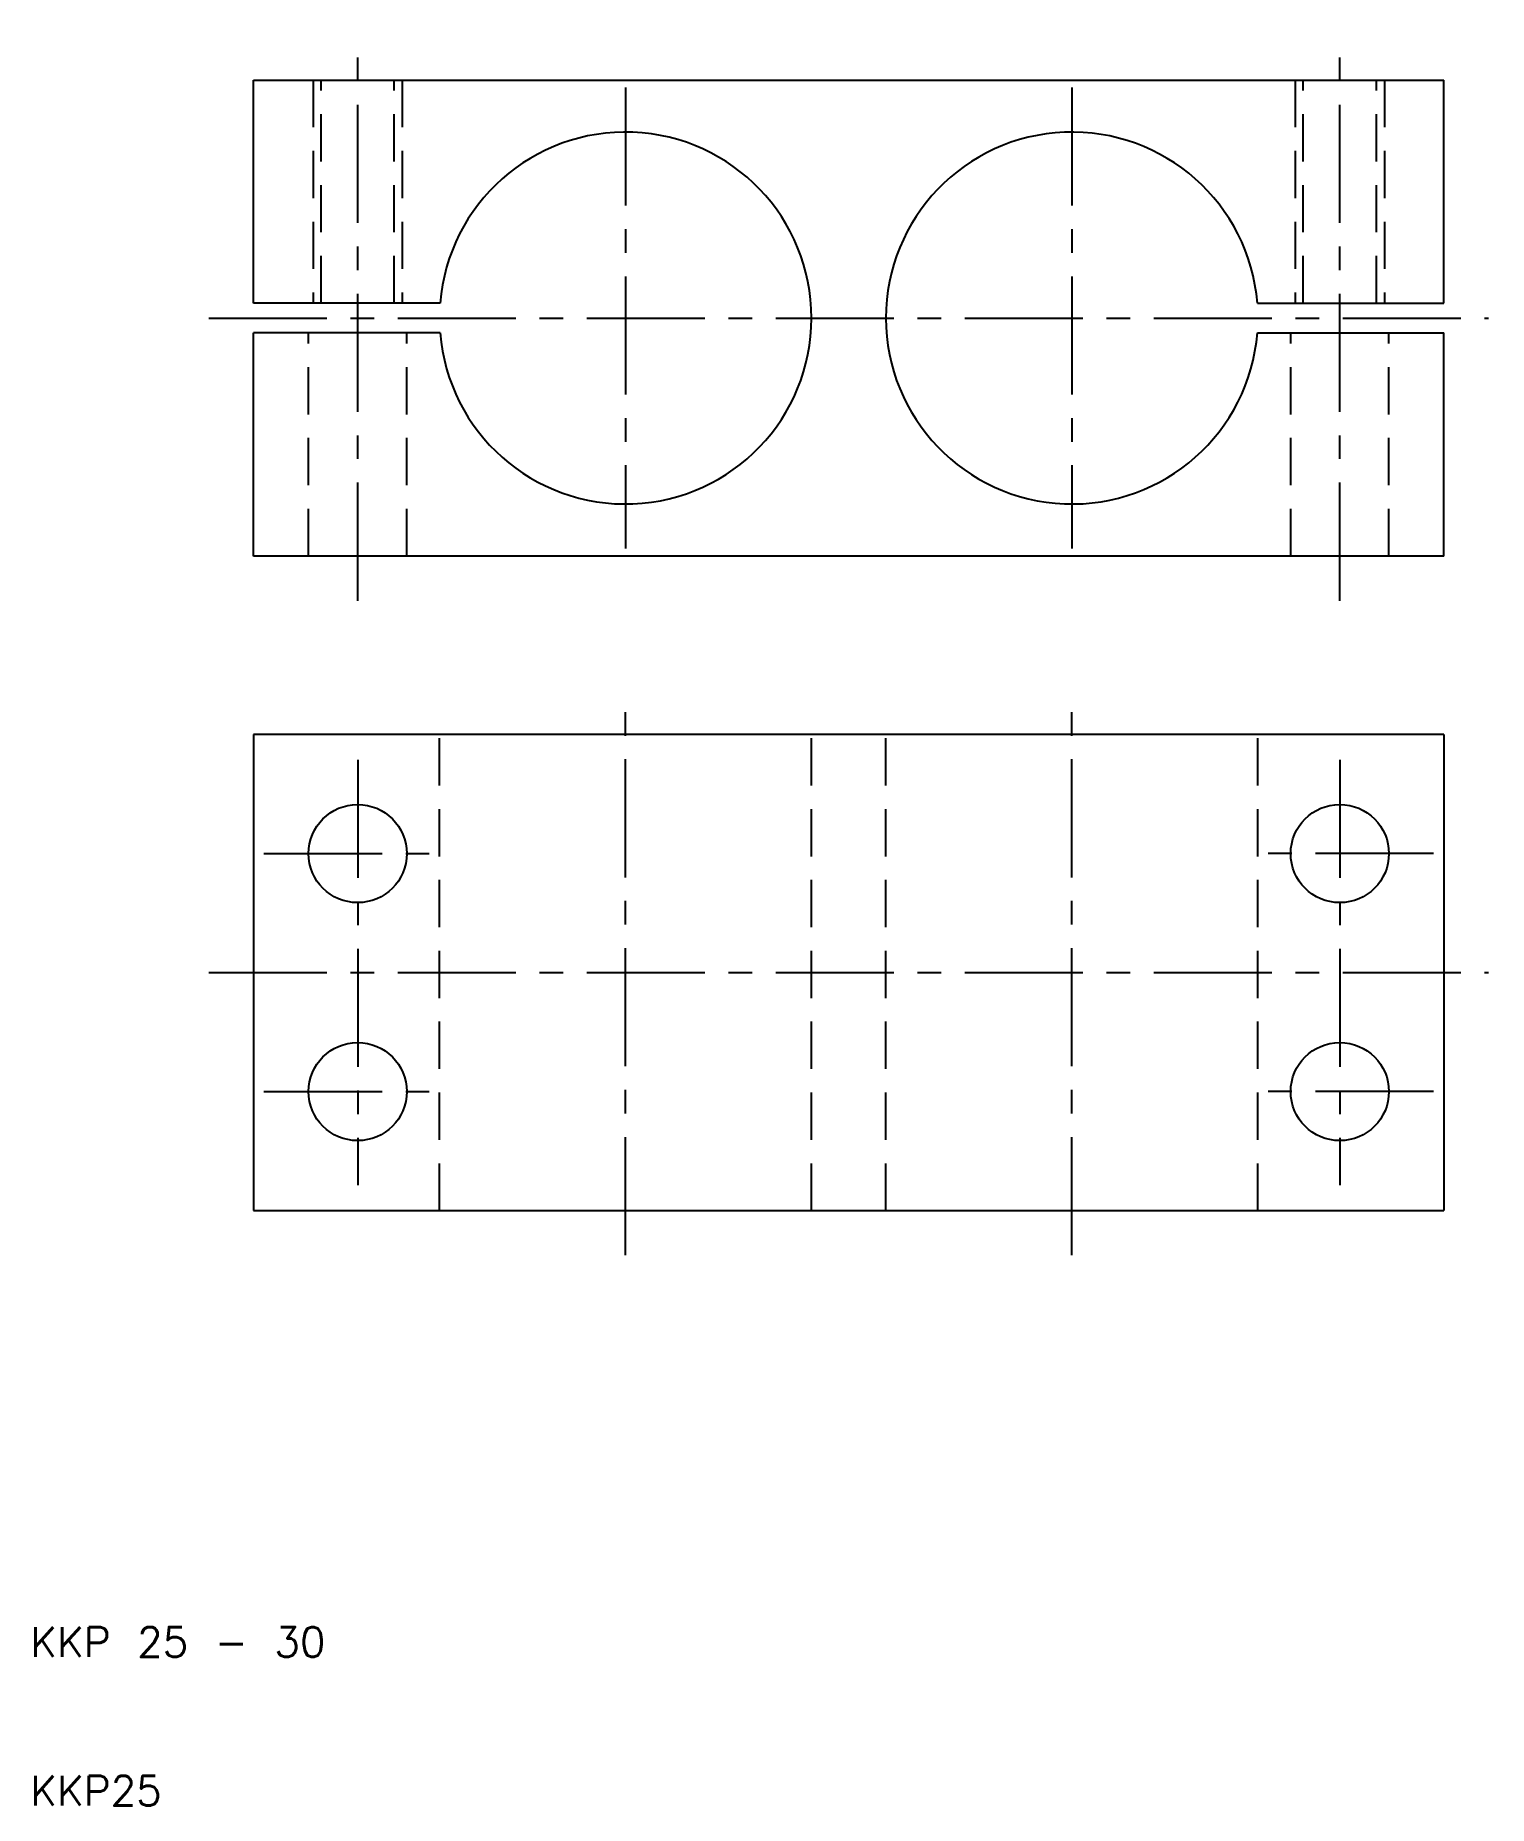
# Model space of a CAD drawing. Extents: x 10 to 108, y 10 to 129.
import ezdxf

# ---------------------------------------------------------------- set-up
doc = ezdxf.new("R2010")
doc.units = 0
doc.header["$LTSCALE"] = 0.25
doc.linetypes.add('CENTER', pattern=[50.8, 31.75, -6.35, 6.35, -6.35])
doc.linetypes.add('DASHED', pattern=[19.05, 12.7, -6.35])
doc.layers.get('0').update_dxf_attribs({"linetype": 'CONTINUOUS'})
doc.layers.add('CENTER', color=1, linetype='CENTER')
doc.styles.get("Standard").update_dxf_attribs({"font": 'txt.shx', "bigfont": 'extfont.shx'})

msp = doc.modelspace()

# ---------------------------------------------------------------- linework, layer by layer
for p, q in [((25, 126), (105, 126)), ((25, 111), (25, 126)), ((105, 111), (105, 126)), ((37.54, 111), (25, 111)), ((92.46, 111), (105, 111)), ((25, 94), (25, 109)), ((37.54, 109), (25, 109)), ((92.46, 109), (105, 109)), ((105, 94), (105, 109)), ((105, 94), (25, 94)), ((105, 82), (25, 82)), ((25, 82), (25, 50)), ((105, 82), (105, 50)), ((25, 50), (105, 50))]:
    msp.add_line(p, q)
at = {"color": 3, "linetype": 'DASHED'}
for p, q in [((29, 126), (29, 111)), ((29.54, 111), (29.54, 126)), ((34.46, 111), (34.46, 126)), ((35, 126), (35, 111)), ((95, 126), (95, 111)), ((95.54, 111), (95.54, 126)), ((100.46, 111), (100.46, 126)), ((101, 126), (101, 111)), ((28.7, 94), (28.7, 109)), ((35.3, 94), (35.3, 109)), ((94.7, 94), (94.7, 109)), ((101.3, 94), (101.3, 109)), ((37.5, 50), (37.5, 82)), ((62.5, 50), (62.5, 82)), ((67.5, 50), (67.5, 82)), ((92.5, 50), (92.5, 82))]:
    msp.add_line(p, q, dxfattribs=at)
for centre in [(32, 74), (98, 74), (32, 58), (98, 58)]:
    msp.add_circle(centre, 3.3)
for centre, start, end in [((50, 110), 184.5886, 175.4114), ((80, 110), 4.5886, 355.4114)]:
    msp.add_arc(centre, 12.5, start, end)
at = {"layer": 'CENTER', "color": 1, "linetype": 'CENTER'}
for p, q in [((32, 91), (32, 129)), ((98, 91), (98, 129)), ((50, 125.5), (50, 94.5)), ((80, 125.5), (80, 94.5)), ((22, 110), (108, 110)), ((50, 47), (50, 85)), ((80, 47), (80, 85)), ((32, 80.3), (32, 51.7)), ((98, 80.3), (98, 51.7)), ((25.7, 74), (38.3, 74)), ((104.3, 74), (91.7, 74)), ((22, 66), (108, 66)), ((25.7, 58), (38.3, 58)), ((104.3, 58), (91.7, 58))]:
    msp.add_line(p, q, dxfattribs=at)

# ---------------------------------------------------------------- texts
for s, p in [('KKP 25 - 30', (10, 20)), ('KKP25', (10, 10))]:
    msp.add_text(s, height=2).set_placement(p)

doc.saveas('drawing.dxf')
